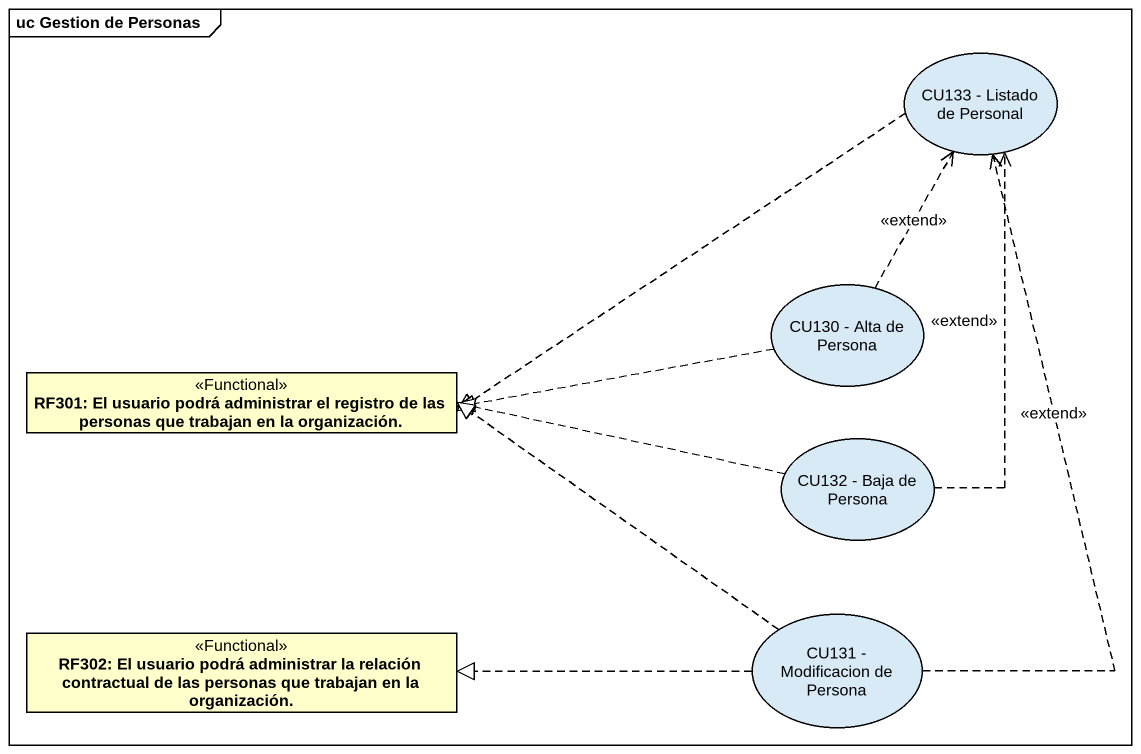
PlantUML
@startuml
mainframe uc Gestion de Personas
allowmixing
hide circle
hide empty members
usecase "CU133 - Listado de Personal" as CU133_Listado_de_Personal
usecase "CU130 - Alta de Persona" as CU130_Alta_de_Persona
class "RF301: El usuario podrá administrar el registro de las personas que trabajan en la organización." as RF301_El_usuario_podrá <<Functional>>
usecase "CU132 - Baja de Persona" as CU132_Baja_de_Persona
usecase "CU131 - Modificacion de Persona" as CU131_Modificacion_de
class "RF302: El usuario podrá administrar la relación contractual de las personas que trabajan en la organización." as RF302_El_usuario_podrá <<Functional>>
CU133_Listado_de_Personal .left.|> RF301_El_usuario_podrá
CU130_Alta_de_Persona .up.> CU133_Listado_de_Personal : <<extend>>
CU130_Alta_de_Persona .left.|> RF301_El_usuario_podrá
CU132_Baja_de_Persona .up.> CU133_Listado_de_Personal : <<extend>>
CU132_Baja_de_Persona .left.|> RF301_El_usuario_podrá
CU131_Modificacion_de .up.> CU133_Listado_de_Personal : <<extend>>
CU131_Modificacion_de .left.|> RF301_El_usuario_podrá
CU131_Modificacion_de .left.|> RF302_El_usuario_podrá
@enduml
